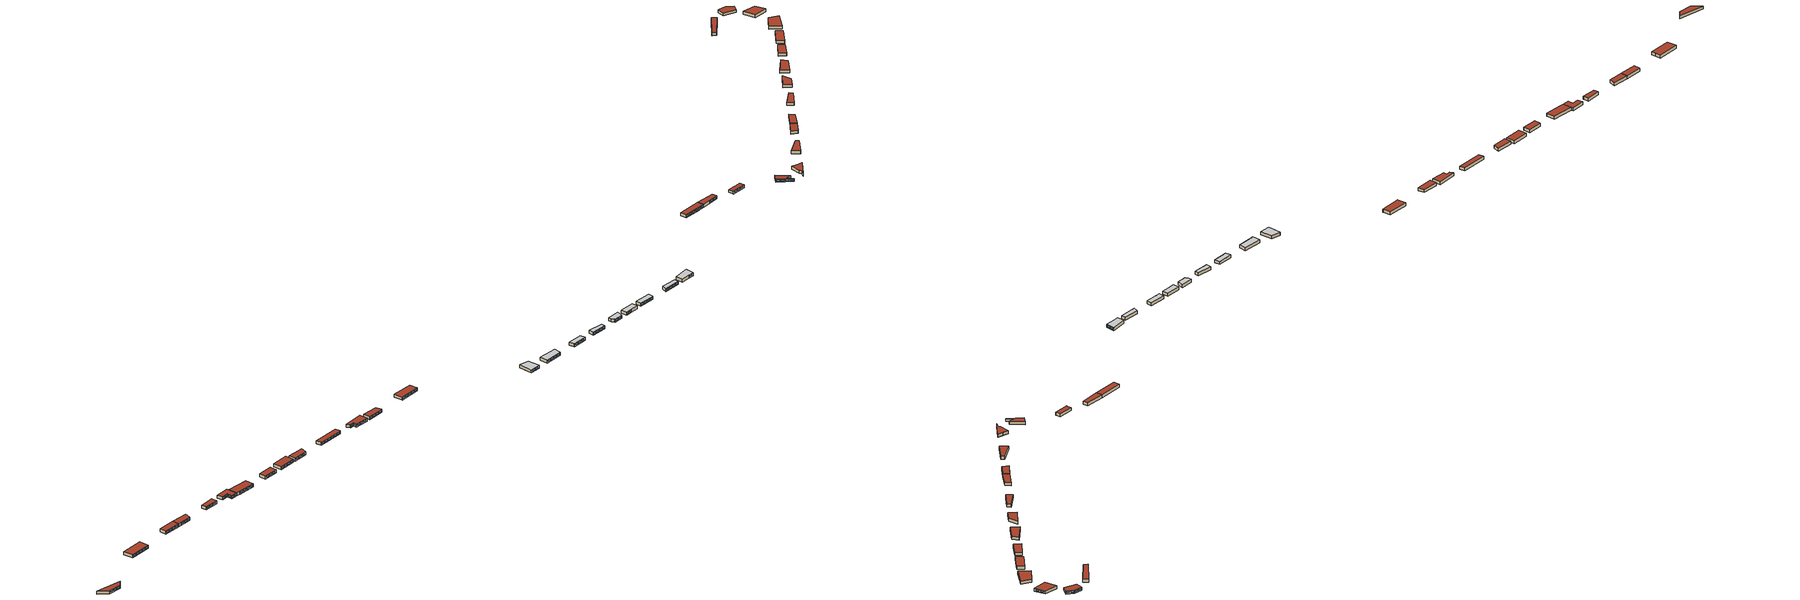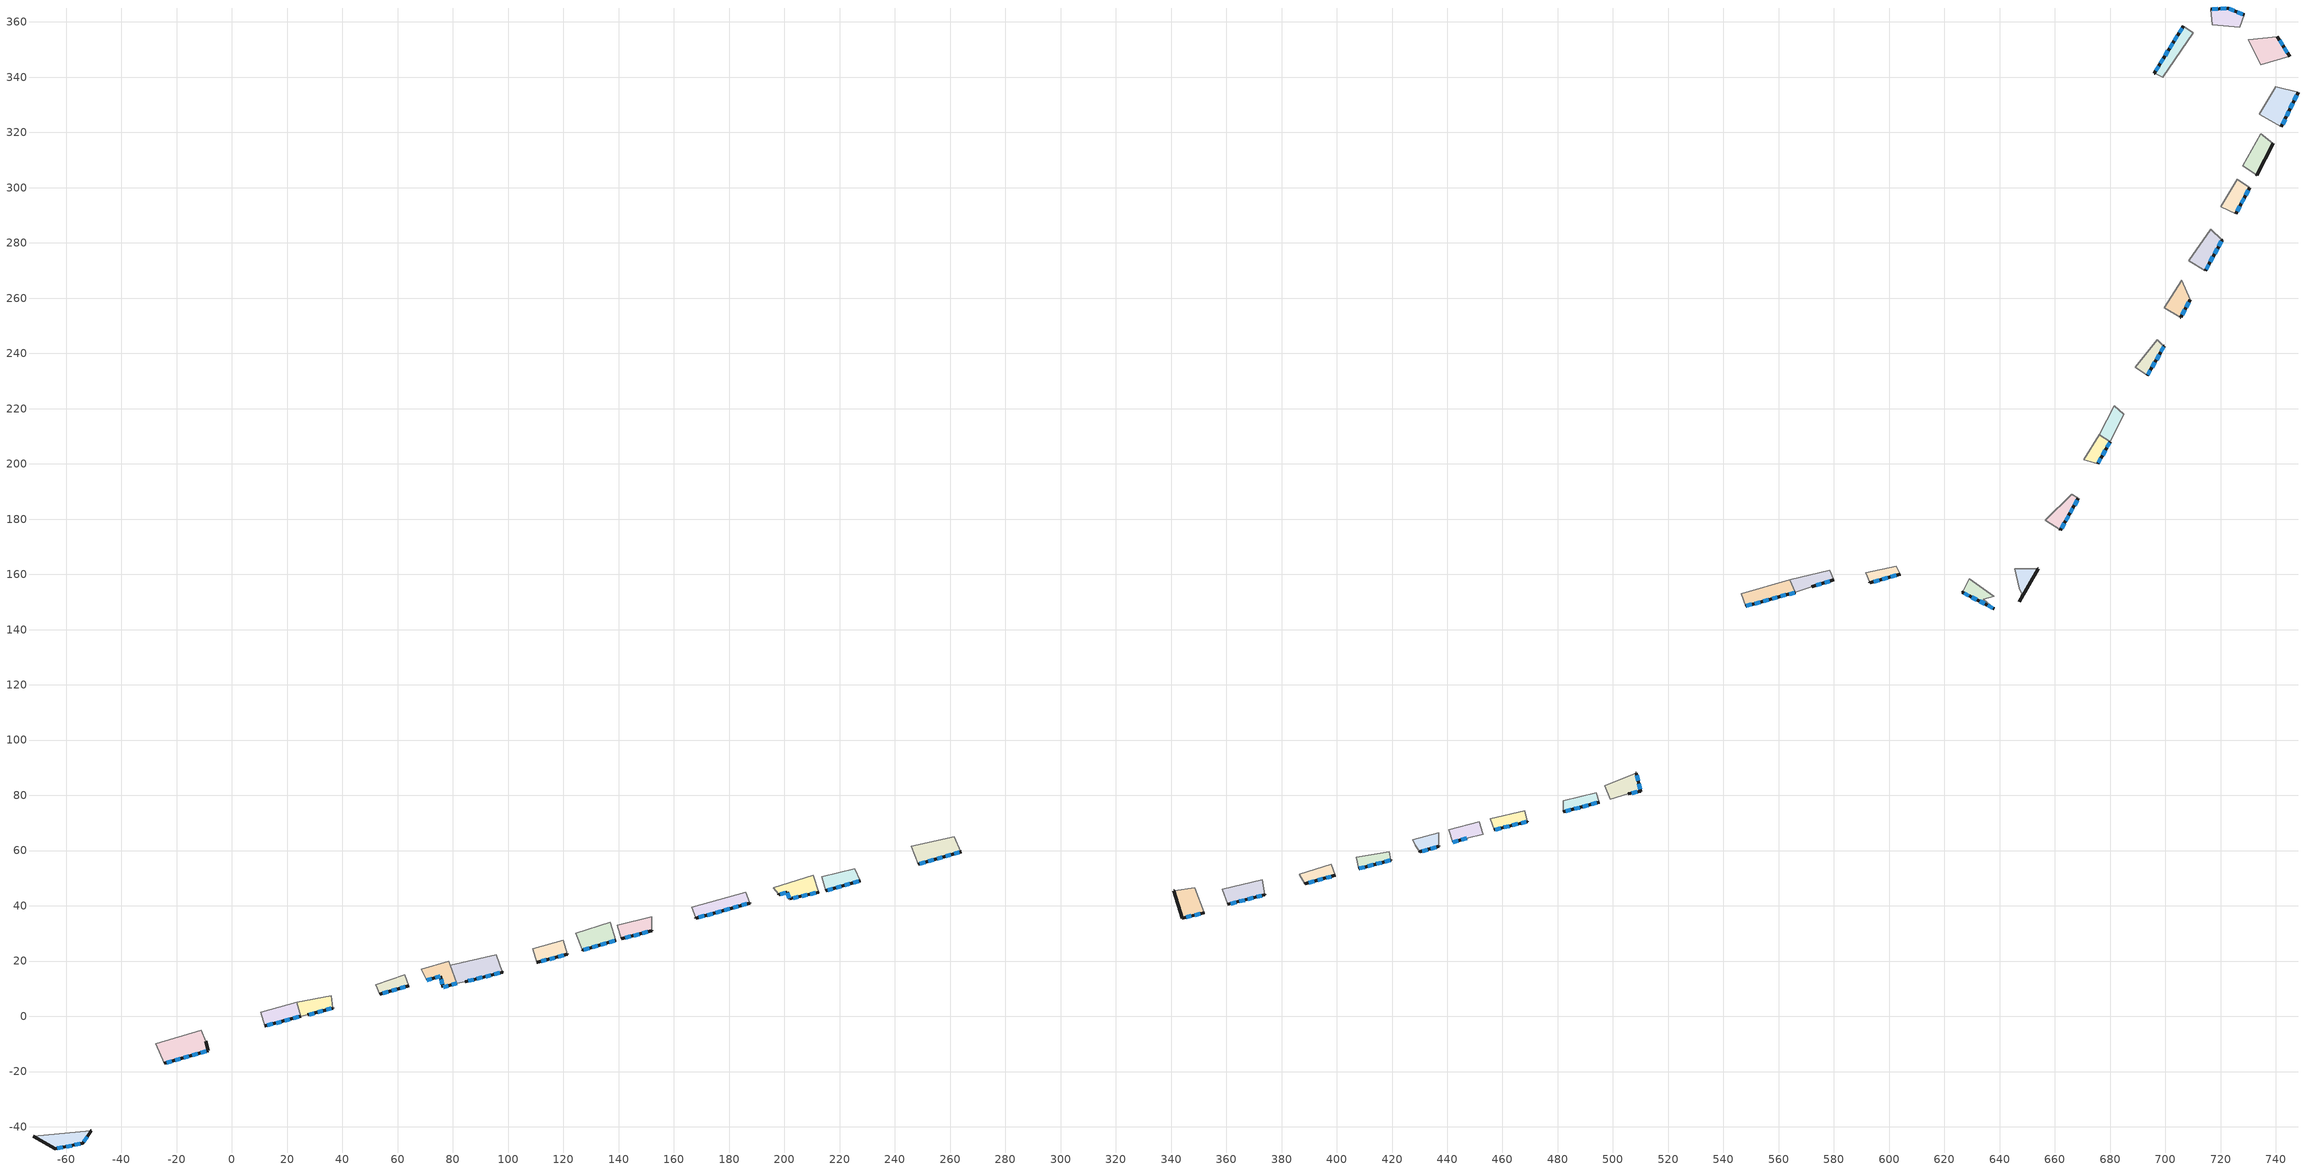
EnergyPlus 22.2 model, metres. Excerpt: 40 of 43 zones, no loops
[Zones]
Thermal Zone 1
 floor adiabatic (Interior Floor): -51.09,-41.51 -54,-46 -64,-48 -71.93,-43.49 z2.44
 floor ground (ExtSlabCarpet 4in ClimateZone 1-8): -71.93,-43.49 -64,-48 -72,-43.5 z2.44; -52,-43 -53.61,-45.41 -52.07,-43.01 z2.44; -51,-41.5 -51.94,-42.82 -51.09,-41.51 z2.44
 wall outside (ASHRAE 189.1-2009 ExtWall Mass ClimateZone 4): -71.93,-43.49 -72,-43.5 -64,-48 -54,-46 -52,-43 -52.07,-43.01 -51,-41.5 -51.09,-41.51 z2.44:4.88
 wall adiabatic (Interior Wall): -51.09,-41.51 -71.93,-43.49 z2.44:4.88
 window (ASHRAE 189.1-2009 ExtWindow ClimateZone 4-5): -56.82,-46.56 -54.86,-46.17 / -59.98,-47.2 -58.02,-46.8 / -63.14,-47.83 -61.18,-47.44 / -53.55,-45.33 -52.45,-43.67 z3.35:4.57
 roof outside (ASHRAE 189.1-2009 ExtRoof IEAD ClimateZone 2-5): -64,-48 -54,-46 -52,-43 -52.07,-43.01 -51,-41.5 -51.09,-41.51 -71.93,-43.49 -72,-43.5 z4.88
Thermal Zone 10
 floor adiabatic (Interior Floor): 152,36 152,31.33 140.93,28.24 139.5,33 z2.44
 floor ground (ExtSlabCarpet 4in ClimateZone 1-8): 152,31.33 152,31 141,28 140.93,28.24 z2.44
 wall outside (ASHRAE 189.1-2009 ExtWall Mass ClimateZone 4): 141,28 152,31 152,31.12 z2.44:4.88
 wall adiabatic (Interior Wall): 152,31.12 152,36 139.5,33 141,28 z2.44:4.88
 window (ASHRAE 189.1-2009 ExtWindow ClimateZone 4-5): 142.43,28.39 144.36,28.92 / 148.64,30.08 150.57,30.61 / 145.54,29.24 147.46,29.76 z3.35:4.57
 roof outside (ASHRAE 189.1-2009 ExtRoof IEAD ClimateZone 2-5): 139.5,33 141,28 152,31 152,31.12 152,36 z4.88
Thermal Zone 11
 floor adiabatic (Interior Floor): 186,45 187.42,41.21 167.9,35.77 166.5,39.5 z2.44
 floor ground (ExtSlabCarpet 4in ClimateZone 1-8): 187.42,41.21 187.5,41 168,35.5 167.9,35.77 z2.44
 wall outside (ASHRAE 189.1-2009 ExtWall Mass ClimateZone 4): 167.95,35.64 168,35.5 187.5,41 187.44,41.16 z2.44:4.88
 wall adiabatic (Interior Wall): 187.44,41.16 186,45 166.5,39.5 167.95,35.64 z2.44:4.88
 window (ASHRAE 189.1-2009 ExtWindow ClimateZone 4-5): 184.53,40.16 186.46,40.71 / 181.44,39.29 183.36,39.83 / 178.34,38.42 180.26,38.96 / 175.24,37.54 177.16,38.08 / 172.14,36.67 174.06,37.21 / 169.04,35.79 170.97,36.34 z3.35:4.57
 roof outside (ASHRAE 189.1-2009 ExtRoof IEAD ClimateZone 2-5): 166.5,39.5 167.95,35.64 168,35.5 187.5,41 187.44,41.16 186,45 z4.88
Thermal Zone 12
 floor adiabatic (Interior Floor): 210.5,51 212.5,45 202,42.5 201,45 197.89,44.13 196,46.5 z2.44
 floor ground (ExtSlabCarpet 4in ClimateZone 1-8): 200.83,44.95 198,44 197.89,44.13 z2.44
 wall outside (ASHRAE 189.1-2009 ExtWall Mass ClimateZone 4): 197.9,44.12 198,44 201,45 202,42.5 212.5,45 z2.44:4.88
 wall adiabatic (Interior Wall): 212.5,45 210.5,51 196,46.5 197.9,44.12 z2.44:4.88
 window (ASHRAE 189.1-2009 ExtWindow ClimateZone 4-5): 198.55,44.18 200.45,44.82 / 203.15,42.77 205.09,43.24 / 206.28,43.52 208.22,43.98 / 209.41,44.26 211.35,44.73 / 201.13,44.68 201.87,42.82 z3.35:4.57
 roof outside (ASHRAE 189.1-2009 ExtRoof IEAD ClimateZone 2-5): 202,42.5 212.5,45 210.5,51 196,46.5 197.9,44.12 198,44 201,45 z4.88
Thermal Zone 13
 floor adiabatic (Interior Floor): 225.5,53.5 227.46,49.09 215,45.5 213.5,50.5 z2.44
 floor ground (ExtSlabCarpet 4in ClimateZone 1-8): 227.46,49.09 227.5,49 215,45.5 z2.44
 wall outside (ASHRAE 189.1-2009 ExtWall Mass ClimateZone 4): 215,45.5 227.5,49 227.46,49.09 z2.44:4.88
 wall adiabatic (Interior Wall): 227.46,49.09 225.5,53.5 213.5,50.5 215,45.5 z2.44:4.88
 window (ASHRAE 189.1-2009 ExtWindow ClimateZone 4-5): 224.94,48.28 226.86,48.82 / 221.84,47.41 223.76,47.95 / 218.74,46.55 220.66,47.09 / 215.64,45.68 217.56,46.22 z3.35:4.57
 roof outside (ASHRAE 189.1-2009 ExtRoof IEAD ClimateZone 2-5): 213.5,50.5 215,45.5 227.5,49 227.46,49.09 225.5,53.5 z4.88
Thermal Zone 14
 floor adiabatic (Interior Floor): 261.5,65 263.95,59.6 248.45,55.14 246,61.5 z2.44
 floor ground (ExtSlabCarpet 4in ClimateZone 1-8): 263.95,59.6 264,59.5 248.5,55 248.45,55.14 z2.44
 wall outside (ASHRAE 189.1-2009 ExtWall Mass ClimateZone 4): 248.45,55.14 248.5,55 264,59.5 263.95,59.6 z2.44:4.88
 wall adiabatic (Interior Wall): 263.95,59.6 261.5,65 246,61.5 248.45,55.14 z2.44:4.88
 window (ASHRAE 189.1-2009 ExtWindow ClimateZone 4-5): 258.38,57.87 260.3,58.43 / 261.47,58.77 263.39,59.32 / 249.11,55.18 251.03,55.73 / 252.2,56.07 254.12,56.63 / 255.29,56.97 257.21,57.53 z3.35:4.57
 roof outside (ASHRAE 189.1-2009 ExtRoof IEAD ClimateZone 2-5): 246,61.5 248.45,55.14 248.5,55 264,59.5 263.95,59.6 261.5,65 z4.88
Thermal Zone 15
 floor adiabatic (Interior Floor): 348.5,46.5 352,37.5 344,35.5 341.14,45.52 z2.44
 floor ground (ExtSlabCarpet 4in ClimateZone 1-8): 341.14,45.52 344,35.5 341,45.5 z2.44
 wall outside (ASHRAE 189.1-2009 ExtWall Mass ClimateZone 4): 341.14,45.52 341,45.5 344,35.5 352,37.5 z2.44:4.88
 wall adiabatic (Interior Wall): 352,37.5 348.5,46.5 341.14,45.52 z2.44:4.88
 window (ASHRAE 189.1-2009 ExtWindow ClimateZone 4-5): 345.47,35.87 347.41,36.35 / 348.59,36.65 350.53,37.13 z3.35:4.57
 ceiling adiabatic (Interior Ceiling): 344,35.5 352,37.5 348.5,46.5 341.14,45.52 z4.88
 roof outside (ASHRAE 189.1-2009 ExtRoof IEAD ClimateZone 2-5): 344,35.5 341.14,45.52 341,45.5 z4.88
Thermal Zone 16
 floor adiabatic (Interior Floor): 373,49.5 373.98,44.13 360.5,40.5 358.5,46 z2.44
 floor ground (ExtSlabCarpet 4in ClimateZone 1-8): 373.98,44.13 374,44 361.51,40.77 z2.44
 wall outside (ASHRAE 189.1-2009 ExtWall Mass ClimateZone 4): 360.5,40.5 374,44 373.98,44.13 z2.44:4.88
 wall adiabatic (Interior Wall): 373.98,44.13 373,49.5 358.5,46 360.5,40.5 z2.44:4.88
 window (ASHRAE 189.1-2009 ExtWindow ClimateZone 4-5): 370.96,43.21 372.89,43.71 / 367.84,42.4 369.78,42.9 / 364.72,41.6 366.66,42.1 / 361.61,40.79 363.54,41.29 z3.35:4.57
 ceiling adiabatic (Interior Ceiling): 360.5,40.5 373.98,44.13 373,49.5 358.5,46 z4.88
 roof outside (ASHRAE 189.1-2009 ExtRoof IEAD ClimateZone 2-5): 361.51,40.77 374,44 373.98,44.13 z4.88
Thermal Zone 17
 floor adiabatic (Interior Floor): 398,55 399.5,51 388.48,48.03 386.5,51.5 z2.44
 floor ground (ExtSlabCarpet 4in ClimateZone 1-8): 399.5,51 388.5,48 388.48,48.03 z2.44
 wall outside (ASHRAE 189.1-2009 ExtWall Mass ClimateZone 4): 388.48,48.03 388.5,48 399.5,51 z2.44:4.88
 wall adiabatic (Interior Wall): 399.5,51 398,55 386.5,51.5 388.48,48.03 z2.44:4.88
 window (ASHRAE 189.1-2009 ExtWindow ClimateZone 4-5): 389.93,48.39 391.86,48.92 / 393.04,49.24 394.96,49.76 / 396.14,50.08 398.07,50.61 z3.35:4.57
 ceiling adiabatic (Interior Ceiling): 388.48,48.03 399.5,51 398,55 386.5,51.5 z4.88
 roof outside (ASHRAE 189.1-2009 ExtRoof IEAD ClimateZone 2-5): 388.5,48 399.5,51 388.48,48.03 z4.88
Thermal Zone 18
 floor adiabatic (Interior Floor): 419,59.5 419.46,56.73 408,53.5 407,57.5 z2.44
 floor ground (ExtSlabCarpet 4in ClimateZone 1-8): 419.46,56.73 419.5,56.5 408,53.5 z2.44
 wall outside (ASHRAE 189.1-2009 ExtWall Mass ClimateZone 4): 408,53.5 419.5,56.5 419.46,56.73 z2.44:4.88
 wall adiabatic (Interior Wall): 419.46,56.73 419,59.5 407,57.5 408,53.5 z2.44:4.88
 window (ASHRAE 189.1-2009 ExtWindow ClimateZone 4-5): 417.45,55.97 419.39,56.47 / 414.34,55.15 416.28,55.66 / 411.22,54.34 413.16,54.85 / 408.11,53.53 410.05,54.03 z3.35:4.57
 ceiling adiabatic (Interior Ceiling): 408,53.5 419.46,56.73 419,59.5 407,57.5 z4.88
 roof outside (ASHRAE 189.1-2009 ExtRoof IEAD ClimateZone 2-5): 408.47,53.63 419.5,56.5 419.46,56.73 z4.88
Thermal Zone 19
 floor adiabatic (Interior Floor): 437,66.5 437,61.68 429.89,59.68 428.5,62 427.5,64 z2.44
 floor ground (ExtSlabCarpet 4in ClimateZone 1-8): 437,61.68 437,61.5 430,59.5 429.89,59.68 z2.44
 wall outside (ASHRAE 189.1-2009 ExtWall Mass ClimateZone 4): 429.89,59.68 430,59.5 437,61.5 437,61.68 z2.44:4.88
 wall adiabatic (Interior Wall): 437,61.68 437,66.5 427.5,64 428.5,62 429.89,59.68 z2.44:4.88
 window (ASHRAE 189.1-2009 ExtWindow ClimateZone 4-5): 434.09,60.67 436.01,61.22 / 430.99,59.78 432.91,60.33 z3.35:4.57
 ceiling adiabatic (Interior Ceiling): 429.89,59.68 437,61.68 437,66.5 427.5,64 428.5,62 z4.88
 roof outside (ASHRAE 189.1-2009 ExtRoof IEAD ClimateZone 2-5): 430,59.5 437,61.5 437,61.68 429.89,59.68 z4.88
Thermal Zone 2
 floor adiabatic (Interior Floor): -11,-5 -9.5,-9 -8.5,-12.5 -24.52,-16.96 -27.5,-10 z2.44
 floor ground (ExtSlabCarpet 4in ClimateZone 1-8): -8.5,-12.5 -24.5,-17 -24.52,-16.96 z2.44
 wall outside (ASHRAE 189.1-2009 ExtWall Mass ClimateZone 4): -24.52,-16.96 -24.5,-17 -8.5,-12.5 -9.5,-9 z2.44:4.88
 wall adiabatic (Interior Wall): -9.5,-9 -11,-5 -27.5,-10 -24.52,-16.96 z2.44:4.88
 window (ASHRAE 189.1-2009 ExtWindow ClimateZone 4-5): -14.36,-14.15 -12.44,-13.61 / -23.66,-16.76 -21.74,-16.22 / -20.56,-15.89 -18.64,-15.35 / -17.46,-15.02 -15.54,-14.48 / -11.26,-13.28 -9.34,-12.74 z3.35:4.57
 roof outside (ASHRAE 189.1-2009 ExtRoof IEAD ClimateZone 2-5): -24.5,-17 -8.5,-12.5 -9.5,-9 -11,-5 -27.5,-10 -24.52,-16.96 z4.88
Thermal Zone 20
 floor adiabatic (Interior Floor): 451.5,70.5 453,66 447,64.5 441.97,63.08 440.5,67.5 z2.44
 floor ground (ExtSlabCarpet 4in ClimateZone 1-8): 447,64.5 442,63 441.97,63.08 z2.44
 wall outside (ASHRAE 189.1-2009 ExtWall Mass ClimateZone 4): 441.97,63.08 442,63 447,64.5 z2.44:4.88
 wall adiabatic (Interior Wall): 447,64.5 453,66 452.91,66.27 451.5,70.5 440.5,67.5 441.97,63.08 z2.44:4.88
 window (ASHRAE 189.1-2009 ExtWindow ClimateZone 4-5): 445.08,63.93 447,64.5 / 442,63 443.92,63.57 z3.35:4.57
 ceiling adiabatic (Interior Ceiling): 441.97,63.08 447,64.5 453,66 451.5,70.5 440.5,67.5 z4.88
 roof outside (ASHRAE 189.1-2009 ExtRoof IEAD ClimateZone 2-5): 442,63 447,64.5 441.97,63.08 z4.88
Thermal Zone 21
 floor adiabatic (Interior Floor): 468,74.5 468.96,70.65 457,67.5 455.5,71.5 z2.44
 floor ground (ExtSlabCarpet 4in ClimateZone 1-8): 468.96,70.65 469,70.5 457,67.5 z2.44
 wall outside (ASHRAE 189.1-2009 ExtWall Mass ClimateZone 4): 457,67.5 469,70.5 468.96,70.65 z2.44:4.88
 wall adiabatic (Interior Wall): 468.96,70.65 468,74.5 455.5,71.5 457,67.5 z2.44:4.88
 window (ASHRAE 189.1-2009 ExtWindow ClimateZone 4-5): 466.71,69.93 468.65,70.41 / 463.59,69.15 465.53,69.63 / 460.47,68.37 462.41,68.85 / 457.35,67.59 459.29,68.07 z3.35:4.57
 ceiling adiabatic (Interior Ceiling): 457,67.5 468.96,70.65 468,74.5 455.5,71.5 z4.88
 roof outside (ASHRAE 189.1-2009 ExtRoof IEAD ClimateZone 2-5): 457,67.5 469,70.5 468.96,70.65 z4.88
Thermal Zone 22
 floor adiabatic (Interior Floor): 494,81 495,77.5 482,74.08 482,78 z2.44
 floor ground (ExtSlabCarpet 4in ClimateZone 1-8): 495,77.5 482,74 482,74.08 z2.44
 wall outside (ASHRAE 189.1-2009 ExtWall Mass ClimateZone 4): 482,74.08 482,74 495,77.5 z2.44:4.88
 wall adiabatic (Interior Wall): 495,77.5 494,81 482,78 482,74.08 z2.44:4.88
 window (ASHRAE 189.1-2009 ExtWindow ClimateZone 4-5): 482.87,74.23 484.8,74.75 / 485.98,75.07 487.91,75.59 / 489.09,75.91 491.02,76.43 / 492.2,76.75 494.13,77.27 z3.35:4.57
 ceiling adiabatic (Interior Ceiling): 482,74.08 495,77.5 494,81 482,78 z4.88
 roof outside (ASHRAE 189.1-2009 ExtRoof IEAD ClimateZone 2-5): 482,74 495,77.5 482,74.08 z4.88
Thermal Zone 23
 floor adiabatic (Interior Floor): 508.3,87.92 510,81.5 505.5,80.5 499,78.5 497,83.5 z2.44
 floor ground (ExtSlabCarpet 4in ClimateZone 1-8): 508.5,88 510,81.5 508.3,87.92 z2.44
 wall outside (ASHRAE 189.1-2009 ExtWall Mass ClimateZone 4): 505.5,80.5 510,81.5 508.5,88 508.3,87.92 z2.44:4.88
 wall adiabatic (Interior Wall): 508.3,87.92 497,83.5 498.95,78.63 499,78.5 505.5,80.5 z2.44:4.88
 window (ASHRAE 189.1-2009 ExtWindow ClimateZone 4-5): 509.84,82.21 509.39,84.16 / 509.11,85.34 508.66,87.29 / 506.77,80.78 508.73,81.22 z3.35:4.57
 ceiling adiabatic (Interior Ceiling): 499,78.5 505.5,80.5 510,81.5 508.3,87.92 497,83.5 z4.88
 roof outside (ASHRAE 189.1-2009 ExtRoof IEAD ClimateZone 2-5): 510,81.5 508.5,88 508.3,87.92 z4.88
Thermal Zone 24
 floor adiabatic (Interior Floor): 564,158 566,153.5 547.99,148.54 546.5,153 z2.44
 floor ground (ExtSlabCarpet 4in ClimateZone 1-8): 561.45,152.24 548,148.5 547.99,148.54 z2.44
 wall outside (ASHRAE 189.1-2009 ExtWall Mass ClimateZone 4): 547.99,148.54 548,148.5 566,153.5 z2.44:4.88
 wall adiabatic (Interior Wall): 564,158 546.5,153 547.99,148.54 z2.44:4.88
 wall to Thermal Zone 25 (Interior Wall): 566,153.5 564,158 z2.44:4.88
 window (ASHRAE 189.1-2009 ExtWindow ClimateZone 4-5): 557.59,151.16 559.51,151.7 / 548.28,148.58 550.21,149.11 / 560.69,152.02 562.62,152.56 / 563.79,152.89 565.72,153.42 / 551.38,149.44 553.31,149.98 / 554.49,150.3 556.41,150.84 z3.35:4.57
 roof outside (ASHRAE 189.1-2009 ExtRoof IEAD ClimateZone 2-5): 548,148.5 566,153.5 564,158 546.5,153 547.99,148.54 z4.88
Thermal Zone 25
 floor adiabatic (Interior Floor): 578.5,161.5 580,158 566,153.5 564,158 z2.44
 wall outside (ASHRAE 189.1-2009 ExtWall Mass ClimateZone 4): 572,155.5 580,158 z2.44:4.88
 wall adiabatic (Interior Wall): 580,158 578.5,161.5 564,158 / 566,153.5 572,155.5 z2.44:4.88
 window (ASHRAE 189.1-2009 ExtWindow ClimateZone 4-5): 573.51,155.97 575.42,156.57 / 576.58,156.93 578.49,157.53 z3.35:4.57
 roof outside (ASHRAE 189.1-2009 ExtRoof IEAD ClimateZone 2-5): 566,153.5 572,155.5 580,158 578.5,161.5 564,158 z4.88
Thermal Zone 26
 floor adiabatic (Interior Floor): 602.5,163 603.96,160.09 592.95,157.11 591.5,160.5 z2.44
 floor ground (ExtSlabCarpet 4in ClimateZone 1-8): 603.96,160.09 604,160 593,157 592.95,157.11 z2.44
 wall outside (ASHRAE 189.1-2009 ExtWall Mass ClimateZone 4): 592.95,157.11 593,157 604,160 603.96,160.09 z2.44:4.88
 wall adiabatic (Interior Wall): 603.96,160.09 602.5,163 591.5,160.5 592.95,157.11 z2.44:4.88
 window (ASHRAE 189.1-2009 ExtWindow ClimateZone 4-5): 600.64,159.08 602.57,159.61 / 594.43,157.39 596.36,157.92 / 597.54,158.24 599.46,158.76 z3.35:4.57
 roof outside (ASHRAE 189.1-2009 ExtRoof IEAD ClimateZone 2-5): 591.5,160.5 592.95,157.11 593,157 604,160 603.96,160.09 602.5,163 z4.88
Thermal Zone 27
 floor adiabatic (Interior Floor): 629,158.5 638,152 634,151 637.98,147.51 626.57,153.64 z2.44
 floor ground (ExtSlabCarpet 4in ClimateZone 1-8): 626.57,153.64 638,147.5 626.5,153.5 z2.44
 wall outside (ASHRAE 189.1-2009 ExtWall Mass ClimateZone 4): 626.57,153.64 626.5,153.5 638,147.5 z2.44:4.88
 wall adiabatic (Interior Wall): 638,147.5 634,151 638,152 637.78,152.16 629,158.5 626.57,153.64 z2.44:4.88
 window (ASHRAE 189.1-2009 ExtWindow ClimateZone 4-5): 635.64,148.73 637.42,147.8 / 632.79,150.22 634.56,149.29 / 629.94,151.71 631.71,150.78 / 627.08,153.2 628.86,152.27 z3.35:4.57
 roof outside (ASHRAE 189.1-2009 ExtRoof IEAD ClimateZone 2-5): 626.57,153.64 626.5,153.5 638,147.5 634,151 638,152 637.78,152.16 629,158.5 z4.88
Thermal Zone 28
 floor adiabatic (Interior Floor): 653.83,162 647,150 648,153 647,155 645.5,162 z2.44
 floor ground (ExtSlabCarpet 4in ClimateZone 1-8): 654,162 647.45,150.78 653.83,162 z2.44
 wall outside (ASHRAE 189.1-2009 ExtWall Mass ClimateZone 4): 647,150 654,162 653.83,162 z2.44:4.88
 wall adiabatic (Interior Wall): 653.83,162 649.5,162 645.5,162 647,155 648,153 647,150 z2.44:4.88
 roof outside (ASHRAE 189.1-2009 ExtRoof IEAD ClimateZone 2-5): 647,150 654,162 653.83,162 649.5,162 645.5,162 647,155 648,153 z4.88
Thermal Zone 29
 floor adiabatic (Interior Floor): 666,189 668.38,187.57 661.85,176.1 656.5,179.5 z2.44
 floor ground (ExtSlabCarpet 4in ClimateZone 1-8): 668.38,187.57 668.5,187.5 662,176 661.85,176.1 z2.44
 wall outside (ASHRAE 189.1-2009 ExtWall Mass ClimateZone 4): 661.85,176.1 662,176 668.5,187.5 668.38,187.57 z2.44:4.88
 wall adiabatic (Interior Wall): 668.38,187.57 666,189 656.5,179.5 661.85,176.1 z2.44:4.88
 window (ASHRAE 189.1-2009 ExtWindow ClimateZone 4-5): 667.13,185.08 668.12,186.82 / 665.55,182.28 666.53,184.02 / 663.97,179.48 664.95,181.22 / 662.38,176.68 663.37,178.42 z3.35:4.57
 roof outside (ASHRAE 189.1-2009 ExtRoof IEAD ClimateZone 2-5): 656.5,179.5 661.85,176.1 662,176 668.5,187.5 668.38,187.57 666,189 z4.88
Thermal Zone 3
 floor adiabatic (Interior Floor): 23.5,5 25,0 11.97,-3.4 10.5,1.5 z2.44
 floor ground (ExtSlabCarpet 4in ClimateZone 1-8): 25,0 12,-3.5 11.97,-3.4 z2.44
 wall outside (ASHRAE 189.1-2009 ExtWall Mass ClimateZone 4): 11.97,-3.4 12,-3.5 25,0 z2.44:4.88
 wall adiabatic (Interior Wall): 23.5,5 10.5,1.5 11.97,-3.4 z2.44:4.88
 wall to Thermal Zone 4 (Interior Wall): 25,0 23.5,5 z2.44:4.88
 window (ASHRAE 189.1-2009 ExtWindow ClimateZone 4-5): 22.2,-0.75 24.13,-0.23 / 12.87,-3.27 14.8,-2.75 / 15.98,-2.43 17.91,-1.91 / 19.09,-1.59 21.02,-1.07 z3.35:4.57
 roof outside (ASHRAE 189.1-2009 ExtRoof IEAD ClimateZone 2-5): 12,-3.5 25,0 23.5,5 10.5,1.5 11.97,-3.4 z4.88
Thermal Zone 30
 floor adiabatic (Interior Floor): 676,210.5 680,208 675.46,200.01 670.5,201.5 z2.44
 floor ground (ExtSlabCarpet 4in ClimateZone 1-8): 680,208 675.5,200 675.46,200.01 z2.44
 wall outside (ASHRAE 189.1-2009 ExtWall Mass ClimateZone 4): 675.46,200.01 675.5,200 680,208 z2.44:4.88
 wall adiabatic (Interior Wall): 676,210.5 670.5,201.5 675.46,200.01 z2.44:4.88
 wall to Thermal Zone 31 (Interior Wall): 680,208 676,210.5 z2.44:4.88
 window (ASHRAE 189.1-2009 ExtWindow ClimateZone 4-5): 675.68,200.32 676.66,202.07 / 677.26,203.13 678.24,204.87 / 678.84,205.93 679.82,207.68 z3.35:4.57
 roof outside (ASHRAE 189.1-2009 ExtRoof IEAD ClimateZone 2-5): 675.5,200 680,208 676,210.5 670.5,201.5 675.46,200.01 z4.88
Thermal Zone 31
 floor adiabatic (Interior Floor): 681.5,221 685,218 680,208 676,210.5 z2.44
 wall adiabatic (Interior Wall): 680,208 685,218 681.5,221 676,210.5 z2.44:4.88
 roof outside (ASHRAE 189.1-2009 ExtRoof IEAD ClimateZone 2-5): 676,210.5 680,208 685,218 681.5,221 z4.88
Thermal Zone 32
 floor adiabatic (Interior Floor): 697,245 699.4,242.6 693.41,232.06 689,235 z2.44
 floor ground (ExtSlabCarpet 4in ClimateZone 1-8): 699.4,242.6 699.5,242.5 693.5,232 693.41,232.06 z2.44
 wall outside (ASHRAE 189.1-2009 ExtWall Mass ClimateZone 4): 693.41,232.06 693.5,232 699.5,242.5 699.4,242.6 z2.44:4.88
 wall adiabatic (Interior Wall): 699.4,242.6 697,245 689,235 693.41,232.06 z2.44:4.88
 window (ASHRAE 189.1-2009 ExtWindow ClimateZone 4-5): 698.4,240.57 699.39,242.31 / 696.8,237.78 697.79,239.52 / 695.21,234.98 696.2,236.72 / 693.61,232.19 694.6,233.93 z3.35:4.57
 roof outside (ASHRAE 189.1-2009 ExtRoof IEAD ClimateZone 2-5): 689,235 693.41,232.06 693.5,232 699.5,242.5 699.4,242.6 697,245 z4.88
Thermal Zone 33
 floor adiabatic (Interior Floor): 706,266.5 709,259.5 705.36,253.08 699.5,256.5 z2.44
 floor ground (ExtSlabCarpet 4in ClimateZone 1-8): 709,259.5 705.5,253 705.36,253.08 z2.44
 wall outside (ASHRAE 189.1-2009 ExtWall Mass ClimateZone 4): 705.36,253.08 705.5,253 709,259.5 z2.44:4.88
 wall adiabatic (Interior Wall): 709,259.5 706,266.5 699.5,256.5 705.36,253.08 z2.44:4.88
 window (ASHRAE 189.1-2009 ExtWindow ClimateZone 4-5): 707.54,256.79 708.49,258.55 / 706.01,253.95 706.96,255.71 z3.35:4.57
 roof outside (ASHRAE 189.1-2009 ExtRoof IEAD ClimateZone 2-5): 699.5,256.5 705.36,253.08 705.5,253 709,259.5 706,266.5 z4.88
Thermal Zone 34
 floor adiabatic (Interior Floor): 716.5,285 720.4,281.1 714.5,270 708.5,273.5 z2.44
 floor ground (ExtSlabCarpet 4in ClimateZone 1-8): 720.4,281.1 720.5,281 714.91,270.76 z2.44
 wall outside (ASHRAE 189.1-2009 ExtWall Mass ClimateZone 4): 714.5,270 720.5,281 720.4,281.1 z2.44:4.88
 wall adiabatic (Interior Wall): 720.4,281.1 716.5,285 708.5,273.5 714.5,270 z2.44:4.88
 window (ASHRAE 189.1-2009 ExtWindow ClimateZone 4-5): 719.33,278.86 720.29,280.62 / 717.79,276.04 718.75,277.79 / 716.25,273.21 717.21,274.96 / 714.71,270.38 715.67,272.14 z3.35:4.57
 roof outside (ASHRAE 189.1-2009 ExtRoof IEAD ClimateZone 2-5): 708.5,273.5 714.5,270 720.5,281 720.4,281.1 716.5,285 z4.88
Thermal Zone 35
 floor adiabatic (Interior Floor): 726,303 730.45,300.04 725.41,290.54 720,293 z2.44
 floor ground (ExtSlabCarpet 4in ClimateZone 1-8): 730.45,300.04 730.5,300 725.5,290.5 725.41,290.54 z2.44
 wall outside (ASHRAE 189.1-2009 ExtWall Mass ClimateZone 4): 725.41,290.54 725.5,290.5 730.5,300 730.45,300.04 z2.44:4.88
 wall adiabatic (Interior Wall): 730.45,300.04 726,303 720,293 725.41,290.54 z2.44:4.88
 window (ASHRAE 189.1-2009 ExtWindow ClimateZone 4-5): 729.03,297.21 729.97,298.98 / 727.53,294.37 728.47,296.13 / 726.03,291.52 726.97,293.29 z3.35:4.57
 roof outside (ASHRAE 189.1-2009 ExtRoof IEAD ClimateZone 2-5): 720,293 725.41,290.54 725.5,290.5 730.5,300 730.45,300.04 726,303 z4.88
Thermal Zone 36
 floor adiabatic (Interior Floor): 734.5,319.5 739,316 736,310.5 732.86,304.59 728,308 z2.44
 floor ground (ExtSlabCarpet 4in ClimateZone 1-8): 739,316 733,304.5 732.86,304.59 z2.44
 wall outside (ASHRAE 189.1-2009 ExtWall Mass ClimateZone 4): 732.86,304.59 733,304.5 739,316 z2.44:4.88
 wall adiabatic (Interior Wall): 739,316 738.93,316.06 734.5,319.5 728,308 732.86,304.59 z2.44:4.88
 roof outside (ASHRAE 189.1-2009 ExtRoof IEAD ClimateZone 2-5): 728,308 732.86,304.59 733,304.5 739,316 738.93,316.06 734.5,319.5 z4.88
Thermal Zone 37
 floor adiabatic (Interior Floor): 740,336.5 748,334.5 742,322 734,326.5 z2.44
 wall outside (ASHRAE 189.1-2009 ExtWall Mass ClimateZone 4): 742,322 748,334.5 z2.44:4.88
 wall adiabatic (Interior Wall): 748,334.5 740,336.5 734,326.5 742,322 z2.44:4.88
 window (ASHRAE 189.1-2009 ExtWindow ClimateZone 4-5): 742.48,323 743.34,324.8 / 743.87,325.9 744.74,327.7 / 745.26,328.8 746.13,330.6 / 746.66,331.7 747.52,333.5 z3.35:4.57
 roof outside (ASHRAE 189.1-2009 ExtRoof IEAD ClimateZone 2-5): 734,326.5 742,322 748,334.5 740,336.5 z4.88
Thermal Zone 38
 floor adiabatic (Interior Floor): 740.57,354.66 745,347.5 734.5,344.5 730,353.5 z2.44
 wall outside (ASHRAE 189.1-2009 ExtWall Mass ClimateZone 4): 745,347.5 740.57,354.66 z2.44:4.88
 wall adiabatic (Interior Wall): 740.57,354.66 730,353.5 734.5,344.5 745,347.5 z2.44:4.88
 window (ASHRAE 189.1-2009 ExtWindow ClimateZone 4-5): 744.16,348.86 743.11,350.56 / 742.46,351.6 741.41,353.3 z3.35:4.57
 roof outside (ASHRAE 189.1-2009 ExtRoof IEAD ClimateZone 2-5): 730,353.5 734.5,344.5 745,347.5 740.57,354.66 z4.88
Thermal Zone 39
 floor adiabatic (Interior Floor): 722.5,365 728.56,362.58 727,358 717,359 716.5,364.5 z2.44
 wall outside (ASHRAE 189.1-2009 ExtWall Mass ClimateZone 4): 728.56,362.58 722.5,365 716.5,364.5 z2.44:4.88
 wall adiabatic (Interior Wall): 716.5,364.5 717,359 727,358 728.56,362.58 z2.44:4.88
 window (ASHRAE 189.1-2009 ExtWindow ClimateZone 4-5): 727.95,362.82 726.1,363.56 / 724.96,364.01 723.11,364.76 / 722.1,364.97 720.11,364.8 / 718.89,364.7 716.9,364.53 z3.35:4.57
 roof outside (ASHRAE 189.1-2009 ExtRoof IEAD ClimateZone 2-5): 716.5,364.5 717,359 727,358 728.56,362.58 722.5,365 z4.88
Thermal Zone 4
 floor adiabatic (Interior Floor): 36,7.5 36.49,3.12 27.5,0.5 25,0 23.5,5 z2.44
 floor ground (ExtSlabCarpet 4in ClimateZone 1-8): 36.49,3.12 36.5,3 27.5,0.5 z2.44
 wall outside (ASHRAE 189.1-2009 ExtWall Mass ClimateZone 4): 27.5,0.5 36.5,3 36.49,3.12 z2.44:4.88
 wall adiabatic (Interior Wall): 25,0 27.5,0.5 / 36.49,3.12 36,7.5 23.5,5 z2.44:4.88
 window (ASHRAE 189.1-2009 ExtWindow ClimateZone 4-5): 27.93,0.62 29.86,1.16 / 34.14,2.34 36.07,2.88 / 31.04,1.48 32.96,2.02 z3.35:4.57
 roof outside (ASHRAE 189.1-2009 ExtRoof IEAD ClimateZone 2-5): 23.5,5 25,0 27.5,0.5 36.5,3 36.49,3.12 36,7.5 z4.88
Thermal Zone 40
 floor adiabatic (Interior Floor): 706.5,358.5 710,356 699,340 696.11,341.45 z2.44
 floor ground (ExtSlabCarpet 4in ClimateZone 1-8): 706.5,358.5 696.11,341.45 696,341.5 z2.44
 wall outside (ASHRAE 189.1-2009 ExtWall Mass ClimateZone 4): 706.5,358.5 696,341.5 696.11,341.45 z2.44:4.88
 wall adiabatic (Interior Wall): 696.11,341.45 699,340 710,356 706.5,358.5 z2.44:4.88
 window (ASHRAE 189.1-2009 ExtWindow ClimateZone 4-5): 697.55,344 696.5,342.3 / 699.24,346.74 698.19,345.04 / 700.93,349.48 699.88,347.78 / 702.62,352.22 701.57,350.52 / 704.31,354.96 703.26,353.26 / 706,357.7 704.95,356 z3.35:4.57
 roof outside (ASHRAE 189.1-2009 ExtRoof IEAD ClimateZone 2-5): 696,341.5 696.11,341.45 699,340 710,356 706.5,358.5 z4.88
Thermal Zone 5
 floor adiabatic (Interior Floor): 62.5,15 63.95,11.13 53.47,8.07 52,11.5 z2.44
 floor ground (ExtSlabCarpet 4in ClimateZone 1-8): 63.95,11.13 64,11 53.5,8 53.47,8.07 z2.44
 wall outside (ASHRAE 189.1-2009 ExtWall Mass ClimateZone 4): 53.47,8.07 53.5,8 64,11 63.95,11.13 z2.44:4.88
 wall adiabatic (Interior Wall): 63.95,11.13 62.5,15 52,11.5 53.47,8.07 z2.44:4.88
 window (ASHRAE 189.1-2009 ExtWindow ClimateZone 4-5): 54.69,8.34 56.62,8.89 / 57.79,9.23 59.71,9.77 / 60.88,10.11 62.81,10.66 z3.35:4.57
 roof outside (ASHRAE 189.1-2009 ExtRoof IEAD ClimateZone 2-5): 53.5,8 64,11 63.95,11.13 62.5,15 52,11.5 53.47,8.07 z4.88
Thermal Zone 6
 floor adiabatic (Interior Floor): 78.5,20 79,18.5 79.06,18.51 81.5,12 76.5,10.5 75.5,14.5 70.48,13.04 68.5,17 z2.44
 floor ground (ExtSlabCarpet 4in ClimateZone 1-8): 75.5,14.5 70.5,13 70.48,13.04 z2.44
 wall outside (ASHRAE 189.1-2009 ExtWall Mass ClimateZone 4): 70.48,13.04 70.5,13 75.5,14.5 76.5,10.5 81.5,12 z2.44:4.88
 wall to Thermal Zone 7 (Interior Wall): 81.5,12 79.06,18.51 z2.44:4.88
 wall adiabatic (Interior Wall): 79.06,18.51 79,18.5 78.5,20 68.5,17 70.48,13.04 z2.44:4.88
 window (ASHRAE 189.1-2009 ExtWindow ClimateZone 4-5): 75.76,13.47 76.24,11.53 / 76.5,10.5 78.42,11.07 / 79.58,11.43 81.5,12 / 70.5,13 72.42,13.57 / 73.58,13.93 75.5,14.5 z3.35:4.57
 roof outside (ASHRAE 189.1-2009 ExtRoof IEAD ClimateZone 2-5): 76.5,10.5 81.5,12 79.06,18.51 79,18.5 78.5,20 68.5,17 70.48,13.04 70.5,13 75.5,14.5 z4.88
Thermal Zone 7
 floor adiabatic (Interior Floor): 95.77,22.33 97.91,16.24 84.5,12.5 81.5,12 79.06,18.51 z2.44
 floor ground (ExtSlabCarpet 4in ClimateZone 1-8): 97.91,16.24 98,16 85,12.63 z2.44
 wall outside (ASHRAE 189.1-2009 ExtWall Mass ClimateZone 4): 84.5,12.5 98,16 97.93,16.2 z2.44:4.88
 wall adiabatic (Interior Wall): 97.93,16.2 95.77,22.33 79.06,18.51 / 81.5,12 84.5,12.5 z2.44:4.88
 window (ASHRAE 189.1-2009 ExtWindow ClimateZone 4-5): 94.96,15.21 96.89,15.71 / 91.84,14.4 93.78,14.9 / 88.72,13.6 90.66,14.1 / 85.61,12.79 87.54,13.29 z3.35:4.57
 roof outside (ASHRAE 189.1-2009 ExtRoof IEAD ClimateZone 2-5): 81.5,12 84.5,12.5 98,16 97.93,16.2 95.77,22.33 79.06,18.51 z4.88
Thermal Zone 8
 floor adiabatic (Interior Floor): 120,27.5 121.41,22.8 110.43,19.73 109,24.5 z2.44
 floor ground (ExtSlabCarpet 4in ClimateZone 1-8): 121.41,22.8 121.5,22.5 110.5,19.5 110.43,19.73 z2.44
 wall outside (ASHRAE 189.1-2009 ExtWall Mass ClimateZone 4): 110.46,19.64 110.5,19.5 121.5,22.5 121.45,22.67 z2.44:4.88
 wall adiabatic (Interior Wall): 121.45,22.67 120,27.5 109,24.5 110.46,19.64 z2.44:4.88
 window (ASHRAE 189.1-2009 ExtWindow ClimateZone 4-5): 118.14,21.58 120.07,22.11 / 115.04,20.74 116.96,21.26 / 111.93,19.89 113.86,20.42 z3.35:4.57
 roof outside (ASHRAE 189.1-2009 ExtRoof IEAD ClimateZone 2-5): 110.5,19.5 121.5,22.5 121.45,22.67 120,27.5 109,24.5 110.46,19.64 z4.88
Thermal Zone 9
 floor adiabatic (Interior Floor): 137,34 138.94,27.69 126.87,24.32 124.5,30 z2.44
 floor ground (ExtSlabCarpet 4in ClimateZone 1-8): 138.94,27.69 139,27.5 127,24 126.87,24.32 z2.44
 wall outside (ASHRAE 189.1-2009 ExtWall Mass ClimateZone 4): 126.93,24.18 127,24 139,27.5 z2.44:4.88
 wall adiabatic (Interior Wall): 139,27.5 137,34 124.5,30 126.93,24.18 z2.44:4.88
 window (ASHRAE 189.1-2009 ExtWindow ClimateZone 4-5): 127.4,24.12 129.32,24.68 / 136.68,26.82 138.6,27.38 / 130.49,25.02 132.41,25.58 / 133.59,25.92 135.51,26.48 z3.35:4.57
 roof outside (ASHRAE 189.1-2009 ExtRoof IEAD ClimateZone 2-5): 127,24 139,27.5 137,34 124.5,30 126.93,24.18 z4.88
[Building]
Building 1: North Axis {deg}=-0
[Site:Location]
Paris-Orly.AP: Latitude {deg}=48.7167; Longitude {deg}=2.3844; Time Zone {hr}=1; Elevation {m}=90
[SizingPeriod:DesignDay] Day of Month=21; Dry-Bulb Temperature Range Modifier Type=DefaultMultipliers; Barometric Pressure {Pa}=100248; Rain Indicator=No; Snow Indicator=No; Daylight Saving Time Indicator=No; Begin Environment Reset Mode=FullResetAtBeginEnvironment
Name | Month | Day Type | Maximum Dry-Bulb Temperature {C} | Daily Dry-Bulb Temperature Range {deltaC} | Humidity Condition Type | Wetbulb or DewPoint at Maximum Dry-Bulb {C} | Wind Speed {m/s} | Wind Direction {deg} | Solar Model Indicator | ASHRAE Clear Sky Optical Depth for Beam Irradiance (taub) | ASHRAE Clear Sky Optical Depth for Diffuse Irradiance (taud) | Enthalpy at Maximum Dry-Bulb {J/kg} | Sky Clearness
Paris-Orly.AP Ann Clg .4% Condns DB=>MWB | 7 | SummerDesignDay | 31.4 | 10.2 | Wetbulb | 20.2 | 3.6 | 110 | ASHRAETau | 0.419 | 2.249
Paris-Orly.AP Ann Clg .4% Condns DP=>MDB | 7 | SummerDesignDay | 23.8 | 10.2 | Dewpoint | 19 | 3.6 | 110 | ASHRAETau | 0.419 | 2.249
Paris-Orly.AP Ann Clg .4% Condns Enth=>MDB | 7 | SummerDesignDay | 29 | 10.2 | Enthalpy |  | 3.6 | 110 | ASHRAETau | 0.419 | 2.249 | 62300
Paris-Orly.AP Ann Clg .4% Condns WB=>MDB | 7 | SummerDesignDay | 29 | 10.2 | Wetbulb | 21.4 | 3.6 | 110 | ASHRAETau | 0.419 | 2.249
Paris-Orly.AP Ann Clg 1% Condns DB=>MWB | 7 | SummerDesignDay | 29.3 | 10.2 | Wetbulb | 19.5 | 3.6 | 110 | ASHRAETau | 0.419 | 2.249
Paris-Orly.AP Ann Clg 1% Condns DP=>MDB | 7 | SummerDesignDay | 22.9 | 10.2 | Dewpoint | 18 | 3.6 | 110 | ASHRAETau | 0.419 | 2.249
Paris-Orly.AP Ann Clg 1% Condns Enth=>MDB | 7 | SummerDesignDay | 27.4 | 10.2 | Enthalpy |  | 3.6 | 110 | ASHRAETau | 0.419 | 2.249 | 58900
Paris-Orly.AP Ann Clg 1% Condns WB=>MDB | 7 | SummerDesignDay | 27.2 | 10.2 | Wetbulb | 20.4 | 3.6 | 110 | ASHRAETau | 0.419 | 2.249
Paris-Orly.AP Ann Clg 2% Condns DB=>MWB | 7 | SummerDesignDay | 27.4 | 10.2 | Wetbulb | 18.7 | 3.6 | 110 | ASHRAETau | 0.419 | 2.249
Paris-Orly.AP Ann Clg 2% Condns DP=>MDB | 7 | SummerDesignDay | 22.1 | 10.2 | Dewpoint | 17.1 | 3.6 | 110 | ASHRAETau | 0.419 | 2.249
Paris-Orly.AP Ann Clg 2% Condns Enth=>MDB | 7 | SummerDesignDay | 25.6 | 10.2 | Enthalpy |  | 3.6 | 110 | ASHRAETau | 0.419 | 2.249 | 55800
Paris-Orly.AP Ann Clg 2% Condns WB=>MDB | 7 | SummerDesignDay | 25.7 | 10.2 | Wetbulb | 19.5 | 3.6 | 110 | ASHRAETau | 0.419 | 2.249
Paris-Orly.AP Ann Htg 99% Condns DB | 1 | WinterDesignDay | -3 | 0 | Wetbulb | -3 | 2.8 | 30 | ASHRAEClearSky |  |  |  | 0
Paris-Orly.AP Ann Htg 99.6% Condns DB | 1 | WinterDesignDay | -4.7 | 0 | Wetbulb | -4.7 | 2.8 | 30 | ASHRAEClearSky |  |  |  | 0
Paris-Orly.AP Ann Htg Wind 99% Condns WS=>MCDB | 1 | WinterDesignDay | 9.2 | 0 | Wetbulb | 9.2 | 11.7 | 30 | ASHRAEClearSky |  |  |  | 0
Paris-Orly.AP Ann Htg Wind 99.6% Condns WS=>MCDB | 1 | WinterDesignDay | 9.9 | 0 | Wetbulb | 9.9 | 13.2 | 30 | ASHRAEClearSky |  |  |  | 0
Paris-Orly.AP Ann Hum_n 99% Condns DP=>MCDB | 1 | WinterDesignDay | -1.5 | 0 | Dewpoint | -6.6 | 2.8 | 30 | ASHRAEClearSky |  |  |  | 0
Paris-Orly.AP Ann Hum_n 99.6% Condns DP=>MCDB | 1 | WinterDesignDay | -2.2 | 0 | Dewpoint | -8.9 | 2.8 | 30 | ASHRAEClearSky |  |  |  | 0
Paris-Orly.AP April .4% Condns DB=>MCWB | 4 | SummerDesignDay | 25.3 | 9.3 | Wetbulb | 16 | 3.9 | 110 | ASHRAETau | 0.411 | 2.201
Paris-Orly.AP April .4% Condns WB=>MCDB | 4 | SummerDesignDay | 23.9 | 9.3 | Wetbulb | 16.8 | 3.9 | 110 | ASHRAETau | 0.411 | 2.201
Paris-Orly.AP April 2% Condns DB=>MCWB | 4 | SummerDesignDay | 22.7 | 9.3 | Wetbulb | 14.4 | 3.9 | 110 | ASHRAETau | 0.411 | 2.201
Paris-Orly.AP April 2% Condns WB=>MCDB | 4 | SummerDesignDay | 20.7 | 9.3 | Wetbulb | 14.8 | 3.9 | 110 | ASHRAETau | 0.411 | 2.201
Paris-Orly.AP April 5% Condns DB=>MCWB | 4 | SummerDesignDay | 19.7 | 13.1 | Wetbulb | 12.9 | 3.9 | 110 | ASHRAETau | 0.411 | 2.201
Paris-Orly.AP August .4% Condns DB=>MCWB | 8 | SummerDesignDay | 35.8 | 10.4 | Wetbulb | 21.6 | 3.3 | 110 | ASHRAETau | 0.408 | 2.301
Paris-Orly.AP August .4% Condns WB=>MCDB | 8 | SummerDesignDay | 31.4 | 10.4 | Wetbulb | 22.5 | 3.3 | 110 | ASHRAETau | 0.408 | 2.301
Paris-Orly.AP August 2% Condns DB=>MCWB | 8 | SummerDesignDay | 31.6 | 10.4 | Wetbulb | 20.2 | 3.3 | 110 | ASHRAETau | 0.408 | 2.301
Paris-Orly.AP August 2% Condns WB=>MCDB | 8 | SummerDesignDay | 28.9 | 10.4 | Wetbulb | 21.2 | 3.3 | 110 | ASHRAETau | 0.408 | 2.301
Paris-Orly.AP August 5% Condns DB=>MCWB | 8 | SummerDesignDay | 29 | 14.4 | Wetbulb | 19.3 | 3.3 | 110 | ASHRAETau | 0.408 | 2.301
Paris-Orly.AP December .4% Condns DB=>MCWB | 12 | SummerDesignDay | 14.1 | 5 | Wetbulb | 12.3 | 4.1 | 110 | ASHRAETau | 0.331 | 2.356
Paris-Orly.AP December .4% Condns WB=>MCDB | 12 | SummerDesignDay | 13.7 | 5 | Wetbulb | 12.7 | 4.1 | 110 | ASHRAETau | 0.331 | 2.356
Paris-Orly.AP December 2% Condns DB=>MCWB | 12 | SummerDesignDay | 12.9 | 5 | Wetbulb | 11.3 | 4.1 | 110 | ASHRAETau | 0.331 | 2.356
Paris-Orly.AP December 2% Condns WB=>MCDB | 12 | SummerDesignDay | 12.6 | 5 | Wetbulb | 11.6 | 4.1 | 110 | ASHRAETau | 0.331 | 2.356
Paris-Orly.AP December 5% Condns DB=>MCWB | 12 | SummerDesignDay | 11.8 | 5.1 | Wetbulb | 10.4 | 4.1 | 110 | ASHRAETau | 0.331 | 2.356
Paris-Orly.AP February .4% Condns DB=>MCWB | 2 | SummerDesignDay | 15.8 | 6.4 | Wetbulb | 10.2 | 4.2 | 110 | ASHRAETau | 0.357 | 2.333
Paris-Orly.AP February .4% Condns WB=>MCDB | 2 | SummerDesignDay | 13.7 | 6.4 | Wetbulb | 11.6 | 4.2 | 110 | ASHRAETau | 0.357 | 2.333
Paris-Orly.AP February 2% Condns DB=>MCWB | 2 | SummerDesignDay | 13 | 6.4 | Wetbulb | 9.8 | 4.2 | 110 | ASHRAETau | 0.357 | 2.333
Paris-Orly.AP February 2% Condns WB=>MCDB | 2 | SummerDesignDay | 12.3 | 6.4 | Wetbulb | 10.6 | 4.2 | 110 | ASHRAETau | 0.357 | 2.333
Paris-Orly.AP February 5% Condns DB=>MCWB | 2 | SummerDesignDay | 11.7 | 8 | Wetbulb | 9.4 | 4.2 | 110 | ASHRAETau | 0.357 | 2.333
Paris-Orly.AP January .4% Condns DB=>MCWB | 1 | SummerDesignDay | 13.8 | 5 | Wetbulb | 11.9 | 4.2 | 110 | ASHRAETau | 0.336 | 2.383
Paris-Orly.AP January .4% Condns WB=>MCDB | 1 | SummerDesignDay | 13.4 | 5 | Wetbulb | 12.3 | 4.2 | 110 | ASHRAETau | 0.336 | 2.383
Paris-Orly.AP January 2% Condns DB=>MCWB | 1 | SummerDesignDay | 12.4 | 5 | Wetbulb | 10.8 | 4.2 | 110 | ASHRAETau | 0.336 | 2.383
Paris-Orly.AP January 2% Condns WB=>MCDB | 1 | SummerDesignDay | 12.2 | 5 | Wetbulb | 11.1 | 4.2 | 110 | ASHRAETau | 0.336 | 2.383
Paris-Orly.AP January 5% Condns DB=>MCWB | 1 | SummerDesignDay | 11.1 | 5.6 | Wetbulb | 9.6 | 4.2 | 110 | ASHRAETau | 0.336 | 2.383
Paris-Orly.AP July .4% Condns DB=>MCWB | 7 | SummerDesignDay | 34.6 | 10.2 | Wetbulb | 21.2 | 3.6 | 110 | ASHRAETau | 0.419 | 2.249
Paris-Orly.AP July .4% Condns WB=>MCDB | 7 | SummerDesignDay | 31.3 | 10.2 | Wetbulb | 22.2 | 3.6 | 110 | ASHRAETau | 0.419 | 2.249
Paris-Orly.AP July 2% Condns DB=>MCWB | 7 | SummerDesignDay | 31.2 | 10.2 | Wetbulb | 20.1 | 3.6 | 110 | ASHRAETau | 0.419 | 2.249
Paris-Orly.AP July 2% Condns WB=>MCDB | 7 | SummerDesignDay | 29.1 | 10.2 | Wetbulb | 21.2 | 3.6 | 110 | ASHRAETau | 0.419 | 2.249
Paris-Orly.AP July 5% Condns DB=>MCWB | 7 | SummerDesignDay | 29.2 | 13.5 | Wetbulb | 19.4 | 3.6 | 110 | ASHRAETau | 0.419 | 2.249
Paris-Orly.AP June .4% Condns DB=>MCWB | 6 | SummerDesignDay | 32.3 | 9.8 | Wetbulb | 21.1 | 3.7 | 110 | ASHRAETau | 0.42 | 2.251
Paris-Orly.AP June .4% Condns WB=>MCDB | 6 | SummerDesignDay | 30.3 | 9.8 | Wetbulb | 22.7 | 3.7 | 110 | ASHRAETau | 0.42 | 2.251
Paris-Orly.AP June 2% Condns DB=>MCWB | 6 | SummerDesignDay | 29.4 | 9.8 | Wetbulb | 19.8 | 3.7 | 110 | ASHRAETau | 0.42 | 2.251
Paris-Orly.AP June 2% Condns WB=>MCDB | 6 | SummerDesignDay | 26.9 | 9.8 | Wetbulb | 20.9 | 3.7 | 110 | ASHRAETau | 0.42 | 2.251
Paris-Orly.AP June 5% Condns DB=>MCWB | 6 | SummerDesignDay | 27.1 | 13.4 | Wetbulb | 18.8 | 3.7 | 110 | ASHRAETau | 0.42 | 2.251
Paris-Orly.AP March .4% Condns DB=>MCWB | 3 | SummerDesignDay | 20.5 | 8.2 | Wetbulb | 12.4 | 4.1 | 110 | ASHRAETau | 0.392 | 2.231
Paris-Orly.AP March .4% Condns WB=>MCDB | 3 | SummerDesignDay | 17.6 | 8.2 | Wetbulb | 13.6 | 4.1 | 110 | ASHRAETau | 0.392 | 2.231
Paris-Orly.AP March 2% Condns DB=>MCWB | 3 | SummerDesignDay | 17.8 | 8.2 | Wetbulb | 11.5 | 4.1 | 110 | ASHRAETau | 0.392 | 2.231
[Material] Thermal Absorptance=0.9
Name | Roughness | Thickness {m} | Conductivity {W/m-K} | Density {kg/m3} | Specific Heat {J/kg-K} | Solar Absorptance | Visible Absorptance
1/2IN Gypsum | Smooth | 0.0127 | 0.16 | 784.9 | 830 | 0.4 | 0.4
1IN Stucco | Smooth | 0.0253 | 0.6918 | 1858 | 837 | 0.92 | 0.92
8IN Concrete HW | MediumRough | 0.2033 | 1.7296 | 2243 | 837 | 0.65 | 0.65
F16 Acoustic tile | MediumSmooth | 0.0191 | 0.06 | 368 | 590 | 0.3 | 0.3
G01a 19mm gypsum board | MediumSmooth | 0.019 | 0.16 | 800 | 1090 | 0.4 | 0.4
M11 100mm lightweight concrete | MediumRough | 0.1016 | 0.53 | 1280 | 840 | 0.5 | 0.5
MAT-CC05 4 HW CONCRETE | Rough | 0.1016 | 1.311 | 2240 | 836.8 | 0.85 | 0.85
Metal Decking | MediumSmooth | 0.0015 | 45.006 | 7680 | 418.4 | 0.6 | 0.6
Roof Insulation [21] | MediumRough | 0.2105 | 0.049 | 265 | 836.8 | 0.7 | 0.7
Roof Membrane | VeryRough | 0.0095 | 0.16 | 1121.29 | 1460 | 0.7 | 0.7
Wall Insulation [37] | MediumRough | 0.0681 | 0.0432 | 91 | 837 | 0.5 | 0.5
[Material:AirGap]
Name | Thermal Resistance {m2-K/W}
F04 Wall air space resistance | 0.15
F05 Ceiling air space resistance | 0.18
[Material:NoMass]
CP02 CARPET PAD: Roughness=Smooth; Thermal Resistance {m2-K/W}=0.1; Thermal Absorptance=0.9; Solar Absorptance=0.8; Visible Absorptance=0.8
[WindowMaterial:Glazing]
Theoretical Glass [207]: Optical Data Type=SpectralAverage; Thickness {m}=0.003; Solar Transmittance at Normal Incidence=0.3311; Front Side Solar Reflectance at Normal Incidence=0.6189; Back Side Solar Reflectance at Normal Incidence=0; Visible Transmittance at Normal Incidence=0.44; Front Side Visible Reflectance at Normal Incidence=0.51; Back Side Visible Reflectance at Normal Incidence=0; Infrared Transmittance at Normal Incidence=0; Front Side Infrared Hemispherical Emissivity=0.9; Back Side Infrared Hemispherical Emissivity=0.9; Conductivity {W/m-K}=0.0133; Dirt Correction Factor for Solar and Visible Transmittance=1; Solar Diffusing=No
[Construction]
ASHRAE 189.1-2009 ExtRoof IEAD ClimateZone 2-5: Roof Membrane, Roof Insulation [21], Metal Decking
ASHRAE 189.1-2009 ExtWall Mass ClimateZone 4: 1IN Stucco, 8IN Concrete HW, Wall Insulation [37], 1/2IN Gypsum
ASHRAE 189.1-2009 ExtWindow ClimateZone 4-5: Theoretical Glass [207]
ExtSlabCarpet 4in ClimateZone 1-8: MAT-CC05 4 HW CONCRETE, CP02 CARPET PAD
Interior Ceiling: M11 100mm lightweight concrete, F05 Ceiling air space resistance, F16 Acoustic tile
Interior Floor: F16 Acoustic tile, F05 Ceiling air space resistance, M11 100mm lightweight concrete
Interior Wall: G01a 19mm gypsum board, F04 Wall air space resistance, G01a 19mm gypsum board
[Zone] Multiplier=1; Part of Total Floor Area=Yes
Thermal Zone 1; Thermal Zone 10; Thermal Zone 11; Thermal Zone 12; Thermal Zone 13; Thermal Zone 14; Thermal Zone 15; Thermal Zone 16; Thermal Zone 17; Thermal Zone 18; Thermal Zone 19; Thermal Zone 2; Thermal Zone 20; Thermal Zone 21; Thermal Zone 22; Thermal Zone 23; Thermal Zone 24; Thermal Zone 25; Thermal Zone 26; Thermal Zone 27; Thermal Zone 28; Thermal Zone 29; Thermal Zone 3; Thermal Zone 30; Thermal Zone 31; Thermal Zone 32; Thermal Zone 33; Thermal Zone 34; Thermal Zone 35; Thermal Zone 36; Thermal Zone 37; Thermal Zone 38; Thermal Zone 39; Thermal Zone 4; Thermal Zone 40; Thermal Zone 5; Thermal Zone 6; Thermal Zone 7; Thermal Zone 8; Thermal Zone 9
[Space]
Name | Zone
Space 2 - 1 | Thermal Zone 1
Space 2 - 10 | Thermal Zone 10
Space 2 - 11 | Thermal Zone 11
Space 2 - 12 | Thermal Zone 12
Space 2 - 13 | Thermal Zone 13
Space 2 - 14 | Thermal Zone 14
Space 2 - 15 | Thermal Zone 15
Space 2 - 16 | Thermal Zone 16
Space 2 - 17 | Thermal Zone 17
Space 2 - 18 | Thermal Zone 18
Space 2 - 19 | Thermal Zone 19
Space 2 - 2 | Thermal Zone 2
Space 2 - 20 | Thermal Zone 20
Space 2 - 21 | Thermal Zone 21
Space 2 - 22 | Thermal Zone 22
Space 2 - 23 | Thermal Zone 23
Space 2 - 24 | Thermal Zone 24
Space 2 - 25 | Thermal Zone 25
Space 2 - 26 | Thermal Zone 26
Space 2 - 27 | Thermal Zone 27
Space 2 - 28 | Thermal Zone 28
Space 2 - 29 | Thermal Zone 29
Space 2 - 3 | Thermal Zone 3
Space 2 - 30 | Thermal Zone 30
Space 2 - 31 | Thermal Zone 31
Space 2 - 32 | Thermal Zone 32
Space 2 - 33 | Thermal Zone 33
Space 2 - 34 | Thermal Zone 34
Space 2 - 35 | Thermal Zone 35
Space 2 - 36 | Thermal Zone 36
Space 2 - 37 | Thermal Zone 37
Space 2 - 38 | Thermal Zone 38
Space 2 - 39 | Thermal Zone 39
Space 2 - 4 | Thermal Zone 4
Space 2 - 40 | Thermal Zone 40
Space 2 - 5 | Thermal Zone 5
Space 2 - 6 | Thermal Zone 6
Space 2 - 7 | Thermal Zone 7
Space 2 - 8 | Thermal Zone 8
Space 2 - 9 | Thermal Zone 9
[AvailabilityManager:Scheduled] Schedule=Always On Discrete
Packaged Rooftop VAV with PFP Boxes and Reheat Availability Manager; Air Loop HVAC Outdoor Air System 1 Availability Manager
[Schedule:Constant]
Always On Discrete: Hourly Value=1
